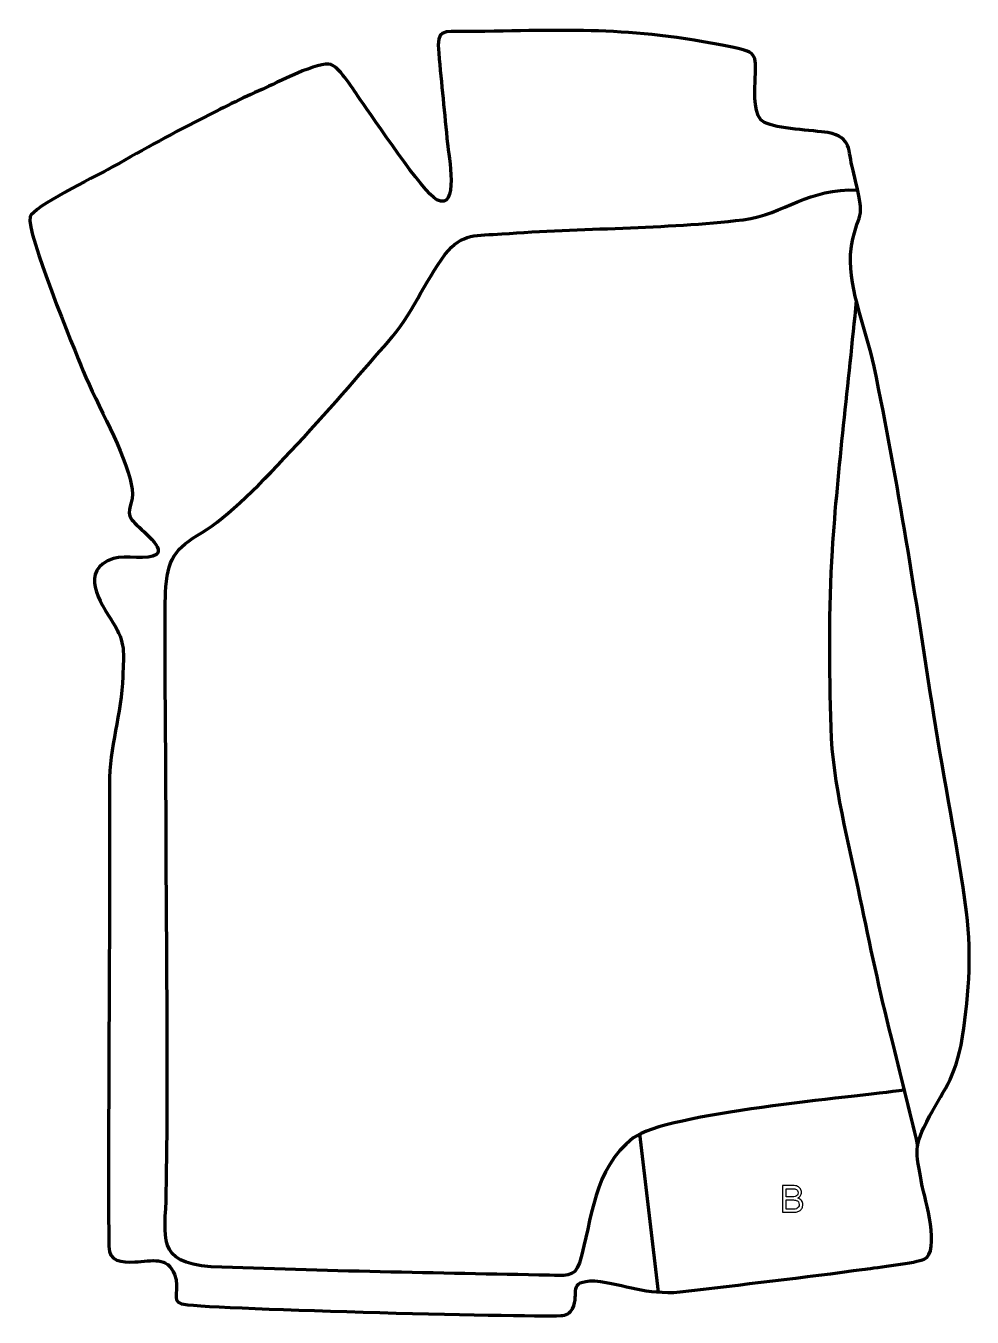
# Model space of a CAD drawing. Header units: millimetres. Extents: x -701 to -57, y 82 to 960.
import ezdxf

# ---------------------------------------------------------------- set-up
doc = ezdxf.new("R2010")
doc.units = ezdxf.units.MM
doc.header["$MEASUREMENT"] = 0
doc.layers.add('layer 2', color=7, linetype='Continuous')
doc.layers.add('layer 3', color=7, linetype='Continuous')

msp = doc.modelspace()

# ---------------------------------------------------------------- linework, layer by layer
at = {"layer": 'layer 2', "color": 142, "lineweight": 158}
for points, knots in [([(-103.0861, 236.0508), (-137.814, 231.2929), (-264.6933, 220.4485), (-287.3619, 203.5081), (-287.3619, 203.5081), (-314.7133, 182.39), (-314.9799, 148.6007), (-323.9623, 118.6186), (-323.9623, 118.6186), (-327.1704, 107.9101), (-334.9414, 109.9691), (-344.3411, 110.1318), (-344.3411, 110.1318), (-420.8177, 111.455), (-498.0584, 113.0329), (-574.432, 115.8466), (-574.432, 115.8466), (-612.4999, 119.0136), (-605.6175, 134.8402), (-605.0487, 166.3289), (-605.0487, 166.3289), (-603.5296, 250.4306), (-604.9828, 334.8731), (-605.2052, 419.037), (-605.2052, 419.037), (-605.3448, 470.8394), (-606.0954, 523.0191), (-605.6671, 574.7719), (-605.6671, 574.7719), (-604.3464, 597.3177), (-599.4085, 604.8835), (-580.5508, 615.5631), (-580.5508, 615.5631), (-547.5106, 635.3667), (-483.0096, 712.7907), (-454.0319, 745.4269), (-454.0319, 745.4269), (-437.7877, 763.7218), (-429.7567, 785.6613), (-415.2142, 805.0581), (-415.2142, 805.0581), (-403.8551, 819.7374), (-393.5151, 817.5332), (-376.6929, 818.8162), (-376.6929, 818.8162), (-322.686, 822.9352), (-266.0009, 821.9778), (-212.6271, 828.4922), (-212.6271, 828.4922), (-184.1334, 831.97), (-168.1509, 850.5558), (-134.5569, 848.5888)], [0, 0, 0, 0, 0.07142857, 0.07142857, 0.07142857, 0.07142857, 0.14285714, 0.14285714, 0.14285714, 0.14285714, 0.21428571, 0.21428571, 0.21428571, 0.21428571, 0.28571429, 0.28571429, 0.28571429, 0.28571429, 0.35714286, 0.35714286, 0.35714286, 0.35714286, 0.42857143, 0.42857143, 0.42857143, 0.42857143, 0.5, 0.5, 0.5, 0.5, 0.57142857, 0.57142857, 0.57142857, 0.57142857, 0.64285714, 0.64285714, 0.64285714, 0.64285714, 0.71428571, 0.71428571, 0.71428571, 0.71428571, 0.78571429, 0.78571429, 0.78571429, 0.78571429, 0.85714286, 0.85714286, 0.85714286, 0.85714286, 1, 1, 1, 1]), ([(-135.6037, 773.4923), (-141.0801, 717.0885), (-148.2689, 659.8445), (-152.0655, 603.4124), (-152.0655, 603.4124), (-154.5748, 563.6155), (-154.0967, 522.4831), (-152.9645, 482.6069), (-152.9645, 482.6069), (-151.8913, 444.8095), (-140.7836, 404.0575), (-133.0917, 366.8317), (-133.0917, 366.8317), (-126.5264, 335.0585), (-119.7835, 303.44), (-111.9417, 271.9495), (-111.9417, 271.9495), (-105.797, 247.339), (-99.8239, 222.6874), (-93.8084, 198.045)], [0, 0, 0, 0, 0.16666667, 0.16666667, 0.16666667, 0.16666667, 0.33333333, 0.33333333, 0.33333333, 0.33333333, 0.5, 0.5, 0.5, 0.5, 0.66666667, 0.66666667, 0.66666667, 0.66666667, 1, 1, 1, 1])]:
    msp.add_open_spline(points, degree=3, knots=knots, dxfattribs=at)
msp.add_open_spline([(-270.2335, 98.6352), (-270.2335, 98.6352), (-282.8028, 206.3669), (-282.8028, 206.3669)], degree=3, dxfattribs=at)
at = {"layer": 'layer 2', "color": 142}
for points, knots in [([(-185.688, 152.9586), (-185.688, 152.9586), (-185.688, 171.145), (-185.688, 171.145), (-185.688, 171.145), (-185.688, 171.145), (-178.8639, 171.145), (-178.8639, 171.145), (-178.8639, 171.145), (-177.4753, 171.145), (-176.362, 170.963), (-175.5195, 170.5947), (-175.5195, 170.5947), (-174.6813, 170.2264), (-174.0252, 169.6591), (-173.551, 168.8929), (-173.551, 168.8929), (-173.0727, 168.1309), (-172.8356, 167.3308), (-172.8356, 166.4926), (-172.8356, 166.4926), (-172.8356, 165.7179), (-173.0473, 164.9855), (-173.4664, 164.2997), (-173.4664, 164.2997), (-173.8855, 163.6139), (-174.5205, 163.0593), (-175.3714, 162.636), (-175.3714, 162.636), (-174.2707, 162.3143), (-173.424, 161.7639), (-172.8356, 160.985), (-172.8356, 160.985), (-172.2429, 160.2103), (-171.9466, 159.2917), (-171.9466, 158.2333), (-171.9466, 158.2333), (-171.9466, 157.3782), (-172.1286, 156.5866), (-172.4885, 155.8542), (-172.4885, 155.8542), (-172.8483, 155.1218), (-173.2928, 154.5588), (-173.822, 154.1609), (-173.822, 154.1609), (-174.3511, 153.7672), (-175.0158, 153.4666), (-175.8116, 153.2634), (-175.8116, 153.2634), (-176.6117, 153.0602), (-177.5896, 152.9586), (-178.7496, 152.9586), (-178.7496, 152.9586), (-178.7496, 152.9586), (-185.688, 152.9586), (-185.688, 152.9586)], [0, 0, 0, 0, 0.06666667, 0.06666667, 0.06666667, 0.06666667, 0.13333333, 0.13333333, 0.13333333, 0.13333333, 0.2, 0.2, 0.2, 0.2, 0.26666667, 0.26666667, 0.26666667, 0.26666667, 0.33333333, 0.33333333, 0.33333333, 0.33333333, 0.4, 0.4, 0.4, 0.4, 0.46666667, 0.46666667, 0.46666667, 0.46666667, 0.53333333, 0.53333333, 0.53333333, 0.53333333, 0.6, 0.6, 0.6, 0.6, 0.66666667, 0.66666667, 0.66666667, 0.66666667, 0.73333333, 0.73333333, 0.73333333, 0.73333333, 0.8, 0.8, 0.8, 0.8, 0.86666667, 0.86666667, 0.86666667, 0.86666667, 1, 1, 1, 1]), ([(-183.275, 163.4996), (-183.275, 163.4996), (-179.3422, 163.4996), (-179.3422, 163.4996), (-179.3422, 163.4996), (-178.2754, 163.4996), (-177.5092, 163.5716), (-177.0478, 163.7113), (-177.0478, 163.7113), (-176.4339, 163.8933), (-175.9725, 164.1981), (-175.6635, 164.6214), (-175.6635, 164.6214), (-175.3544, 165.0448), (-175.1978, 165.5739), (-175.1978, 166.2132), (-175.1978, 166.2132), (-175.1978, 166.8185), (-175.3417, 167.3519), (-175.6338, 167.8091), (-175.6338, 167.8091), (-175.9217, 168.2706), (-176.3366, 168.5881), (-176.8742, 168.7574), (-176.8742, 168.7574), (-177.4118, 168.9267), (-178.3347, 169.0114), (-179.6386, 169.0114), (-179.6386, 169.0114), (-179.6386, 169.0114), (-183.275, 169.0114), (-183.275, 169.0114), (-183.275, 169.0114), (-183.275, 169.0114), (-183.275, 163.4996), (-183.275, 163.4996)], [0, 0, 0, 0, 0.1, 0.1, 0.1, 0.1, 0.2, 0.2, 0.2, 0.2, 0.3, 0.3, 0.3, 0.3, 0.4, 0.4, 0.4, 0.4, 0.5, 0.5, 0.5, 0.5, 0.6, 0.6, 0.6, 0.6, 0.7, 0.7, 0.7, 0.7, 0.8, 0.8, 0.8, 0.8, 1, 1, 1, 1]), ([(-183.275, 155.0922), (-183.275, 155.0922), (-178.7453, 155.0922), (-178.7453, 155.0922), (-178.7453, 155.0922), (-177.9664, 155.0922), (-177.4203, 155.1218), (-177.1028, 155.1811), (-177.1028, 155.1811), (-176.5525, 155.2785), (-176.0868, 155.4436), (-175.7143, 155.6764), (-175.7143, 155.6764), (-175.3417, 155.9092), (-175.0369, 156.2479), (-174.7956, 156.6924), (-174.7956, 156.6924), (-174.5543, 157.1369), (-174.4358, 157.6491), (-174.4358, 158.2291), (-174.4358, 158.2291), (-174.4358, 158.9107), (-174.6094, 159.4991), (-174.9607, 160.0029), (-174.9607, 160.0029), (-175.3079, 160.5066), (-175.7905, 160.858), (-176.4085, 161.0612), (-176.4085, 161.0612), (-177.0224, 161.2644), (-177.9114, 161.366), (-179.0671, 161.366), (-179.0671, 161.366), (-179.0671, 161.366), (-183.275, 161.366), (-183.275, 161.366), (-183.275, 161.366), (-183.275, 161.366), (-183.275, 155.0922), (-183.275, 155.0922)], [0, 0, 0, 0, 0.09090909, 0.09090909, 0.09090909, 0.09090909, 0.18181818, 0.18181818, 0.18181818, 0.18181818, 0.27272727, 0.27272727, 0.27272727, 0.27272727, 0.36363636, 0.36363636, 0.36363636, 0.36363636, 0.45454545, 0.45454545, 0.45454545, 0.45454545, 0.54545455, 0.54545455, 0.54545455, 0.54545455, 0.63636364, 0.63636364, 0.63636364, 0.63636364, 0.72727273, 0.72727273, 0.72727273, 0.72727273, 0.81818182, 0.81818182, 0.81818182, 0.81818182, 1, 1, 1, 1])]:
    msp.add_open_spline(points, degree=3, knots=knots, dxfattribs=at)
at = {"layer": 'layer 3', "color": 242, "lineweight": 158}
msp.add_open_spline([(-581.4852, 897.0063), (-567.3422, 904.0916), (-553.9324, 911.0982), (-539.4009, 917.387), (-539.4009, 917.387), (-531.0603, 921.1825), (-500.4253, 936.8908), (-492.9867, 934.038), (-492.9867, 934.038), (-486.2619, 931.4591), (-477.4278, 916.2854), (-472.8298, 909.8529), (-472.8298, 909.8529), (-464.2652, 897.7902), (-430.3725, 846.9844), (-421.0126, 842.0588), (-421.0126, 842.0588), (-405.4045, 833.8452), (-413.002, 873.1973), (-413.6743, 880.0713), (-413.6743, 880.0713), (-415.6795, 900.6841), (-417.8024, 921.2922), (-419.7126, 941.9135), (-419.7126, 941.9135), (-421.0335, 958.6534), (-417.0322, 956.3628), (-401.5824, 956.5054), (-401.5824, 956.5054), (-328.764, 957.2496), (-293.278, 960.419), (-219.9648, 945.9705), (-219.9648, 945.9705), (-201.907, 942.2926), (-203.8689, 939.9396), (-204.4826, 921.8503), (-204.4826, 921.8503), (-204.729, 914.5853), (-205.6121, 898.3753), (-197.9463, 894.5488), (-197.9463, 894.5488), (-190.0535, 890.6088), (-164.9114, 889.0701), (-154.9491, 887.8336), (-154.9491, 887.8336), (-138.0664, 883.7633), (-141.7413, 876.927), (-137.7614, 861.8501), (-137.7614, 861.8501), (-127.4943, 821.6445), (-135.1261, 839.4438), (-139.5952, 804.7933), (-139.5952, 804.7933), (-140.4856, 779.5416), (-128.6547, 753.6425), (-123.4596, 728.6508), (-123.4596, 728.6508), (-106.5451, 647.2809), (-95.5385, 573.5497), (-82.8358, 491.5719), (-82.8358, 491.5719), (-75.8153, 446.9194), (-66.4742, 401.8649), (-60.5305, 357.2088), (-60.5305, 357.2088), (-56.7237, 325.9131), (-59.0893, 297.696), (-64.2101, 266.7547), (-64.2101, 266.7547), (-69.5969, 240.8628), (-78.9472, 232.5326), (-89.6306, 210.6412), (-89.6306, 210.6412), (-97.2574, 195.013), (-93.4792, 187.8064), (-90.9242, 171.8239), (-90.9242, 171.8239), (-88.6834, 162.1679), (-78.0661, 126.2537), (-89.43, 120.9426), (-89.43, 120.9426), (-94.2503, 118.6898), (-122.3715, 115.2685), (-129.5221, 114.2953), (-129.5221, 114.2953), (-171.4156, 108.5439), (-213.384, 103.8071), (-255.3532, 98.7295), (-255.3532, 98.7295), (-279.1067, 96.7735), (-291.8792, 103.7523), (-313.6198, 106.3553), (-313.6198, 106.3553), (-332.9876, 106.2229), (-323.189, 98.321), (-328.7032, 87.3308), (-328.7032, 87.3308), (-330.2145, 84.3188), (-333.1665, 82.8064), (-336.6284, 82.6567), (-336.6284, 82.6567), (-361.956, 81.5616), (-583.7316, 87.311), (-594.7568, 90.6272), (-594.7568, 90.6272), (-601.9758, 92.7986), (-595.5405, 100.69), (-599.4082, 110.4921), (-599.4082, 110.4921), (-604.4538, 123.2796), (-614.3622, 119.7135), (-626.4764, 119.1691), (-626.4764, 119.1691), (-635.5912, 118.7595), (-644.1102, 119.2081), (-644.1694, 129.8939), (-644.1694, 129.8939), (-644.746, 233.8873), (-643.3007, 341.6367), (-643.6978, 444.2125), (-643.6978, 444.2125), (-643.7948, 469.2592), (-635.5014, 492.0534), (-634.6944, 517.6677), (-634.6944, 517.6677), (-634.0725, 533.7016), (-632.5283, 540.3272), (-641.4241, 554.4178), (-641.4241, 554.4178), (-650.1184, 568.0781), (-664.7908, 590.0459), (-640.9241, 597.8439), (-640.9241, 597.8439), (-632.7662, 600.5094), (-617.1778, 596.3623), (-611.7829, 600.5944), (-611.7829, 600.5944), (-605.2697, 605.7038), (-625.1582, 619.4166), (-628.4571, 624.2036), (-628.4571, 624.2036), (-633.1576, 631.0244), (-626.8312, 635.5309), (-628.2693, 645.1085), (-628.2693, 645.1085), (-628.2693, 645.1085), (-628.6073, 647.3595), (-628.6073, 647.3595), (-628.6073, 647.3595), (-633.1738, 670.441), (-652.0496, 702.4262), (-661.5802, 725.3736), (-661.5802, 725.3736), (-667.5497, 740.1734), (-700.6074, 819.9914), (-697.7089, 830.3322), (-697.7089, 830.3322), (-695.7968, 837.1537), (-653.4909, 857.7821), (-645.1386, 862.4069), (-645.1386, 862.4069), (-623.968, 874.1275), (-603.1001, 886.0777), (-581.4852, 897.0063)], degree=3, knots=[0, 0, 0, 0, 0.02380952, 0.02380952, 0.02380952, 0.02380952, 0.04761905, 0.04761905, 0.04761905, 0.04761905, 0.07142857, 0.07142857, 0.07142857, 0.07142857, 0.0952381, 0.0952381, 0.0952381, 0.0952381, 0.11904762, 0.11904762, 0.11904762, 0.11904762, 0.14285714, 0.14285714, 0.14285714, 0.14285714, 0.16666667, 0.16666667, 0.16666667, 0.16666667, 0.19047619, 0.19047619, 0.19047619, 0.19047619, 0.21428571, 0.21428571, 0.21428571, 0.21428571, 0.23809524, 0.23809524, 0.23809524, 0.23809524, 0.26190476, 0.26190476, 0.26190476, 0.26190476, 0.28571429, 0.28571429, 0.28571429, 0.28571429, 0.30952381, 0.30952381, 0.30952381, 0.30952381, 0.33333333, 0.33333333, 0.33333333, 0.33333333, 0.35714286, 0.35714286, 0.35714286, 0.35714286, 0.38095238, 0.38095238, 0.38095238, 0.38095238, 0.4047619, 0.4047619, 0.4047619, 0.4047619, 0.42857143, 0.42857143, 0.42857143, 0.42857143, 0.45238095, 0.45238095, 0.45238095, 0.45238095, 0.47619048, 0.47619048, 0.47619048, 0.47619048, 0.5, 0.5, 0.5, 0.5, 0.52380952, 0.52380952, 0.52380952, 0.52380952, 0.54761905, 0.54761905, 0.54761905, 0.54761905, 0.57142857, 0.57142857, 0.57142857, 0.57142857, 0.5952381, 0.5952381, 0.5952381, 0.5952381, 0.61904762, 0.61904762, 0.61904762, 0.61904762, 0.64285714, 0.64285714, 0.64285714, 0.64285714, 0.66666667, 0.66666667, 0.66666667, 0.66666667, 0.69047619, 0.69047619, 0.69047619, 0.69047619, 0.71428571, 0.71428571, 0.71428571, 0.71428571, 0.73809524, 0.73809524, 0.73809524, 0.73809524, 0.76190476, 0.76190476, 0.76190476, 0.76190476, 0.78571429, 0.78571429, 0.78571429, 0.78571429, 0.80952381, 0.80952381, 0.80952381, 0.80952381, 0.83333333, 0.83333333, 0.83333333, 0.83333333, 0.85714286, 0.85714286, 0.85714286, 0.85714286, 0.88095238, 0.88095238, 0.88095238, 0.88095238, 0.9047619, 0.9047619, 0.9047619, 0.9047619, 0.92857143, 0.92857143, 0.92857143, 0.92857143, 0.95238095, 0.95238095, 0.95238095, 0.95238095, 1, 1, 1, 1], dxfattribs=at)

doc.saveas('drawing.dxf')
